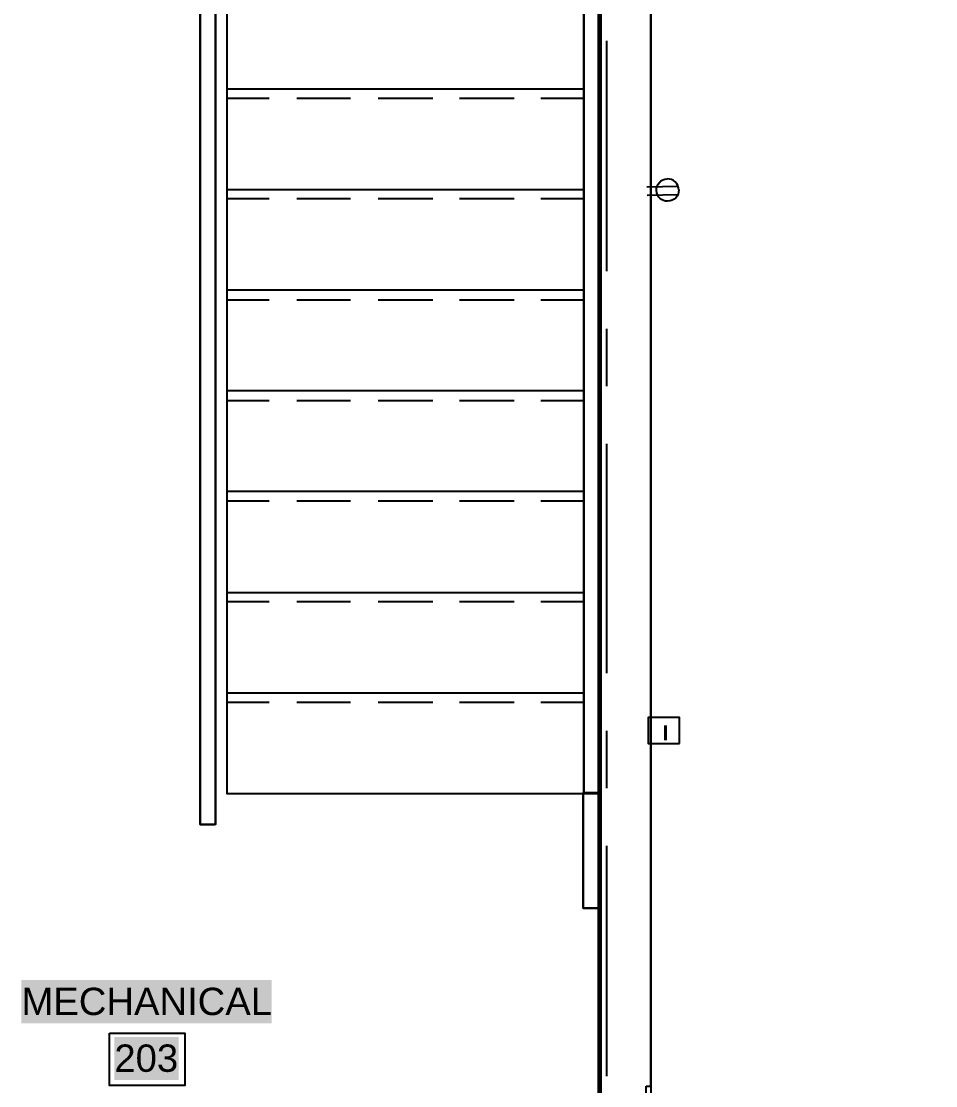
# Model space of a CAD drawing. Header units: inches. Extents: x -1841 to -80, y -100 to 1021.
# Drawn here: x -1439 to -1340.5, y 690.1 to 804.8 of the extents above; entities that cross this region are included whole.
import ezdxf

# ---------------------------------------------------------------- set-up
doc = ezdxf.new("R2010")
doc.units = ezdxf.units.IN
doc.header["$MEASUREMENT"] = 0
doc.layers.add('PDF_Geometry', color=7, linetype='Continuous', true_color=0x777777)
doc.layers.add('PDF_Solid Fills', color=7, linetype='Continuous', true_color=0xffffff)
doc.layers.add('PDF_Text', color=7, linetype='Continuous')
doc.styles.add('PDF Arial', font='arial.ttf')
doc.styles.add('PDF ArialRoundedMT Bold', font='arialbd.ttf')

msp = doc.modelspace()

# ---------------------------------------------------------------- linework, layer by layer
at = {"layer": 'PDF_Geometry', "color": 7, "lineweight": 25}
for points in [[(-1371.69, 690.04), (-1371.2, 690.04), (-1371.2, 904.38), (-1249.09, 904.38), (-1308.08, 638.83), (-1300.88, 637.26), (-1241.57, 904.38), (-1188.87, 904.38), (-1188.87, 913.48), (-1382.28, 913.48), (-1382.28, 904.38), (-1376.57, 904.38), (-1376.57, 690.04), (-1376.57, 687.97), (-1371.69, 687.97)], [(-1378.39, 721.64), (-1378.39, 853.67)], [(-1368.1, 726.97), (-1368.1, 729.79), (-1371.46, 729.79), (-1371.46, 726.97)], [(-1378.48, 709.23), (-1378.48, 721.64)], [(-1377.32, 721.64), (-1377.4, 721.64), (-1377.65, 721.64), (-1377.82, 721.64), (-1377.9, 721.64), (-1377.82, 721.64), (-1377.65, 721.64), (-1377.4, 721.64)], [(-1419.76, 718.25), (-1419.67, 718.25), (-1419.51, 718.25), (-1419.34, 718.25), (-1419.18, 718.25), (-1418.93, 718.25), (-1418.76, 718.25), (-1418.52, 718.25), (-1418.35, 718.25), (-1418.27, 718.25), (-1418.19, 718.25), (-1418.27, 718.25), (-1418.35, 718.25), (-1418.52, 718.25), (-1418.76, 718.25), (-1418.93, 718.25), (-1419.18, 718.25), (-1419.34, 718.25), (-1419.51, 718.25), (-1419.67, 718.25)], [(-1419.43, 718.25), (-1419.34, 718.25), (-1419.18, 718.25), (-1419.1, 718.25), (-1418.93, 718.25), (-1418.85, 718.25), (-1418.68, 718.25), (-1418.6, 718.25), (-1418.52, 718.25), (-1418.43, 718.25), (-1418.52, 718.25), (-1418.6, 718.25), (-1418.68, 718.25), (-1418.85, 718.25), (-1418.93, 718.25), (-1419.1, 718.25), (-1419.18, 718.25), (-1419.34, 718.25)], [(-1378.39, 709.23), (-1378.31, 709.23), (-1378.23, 709.23), (-1378.06, 709.23), (-1377.82, 709.23), (-1377.65, 709.23), (-1377.4, 709.23), (-1377.24, 709.23), (-1377.07, 709.23), (-1376.91, 709.23), (-1376.82, 709.23), (-1376.91, 709.23), (-1377.07, 709.23), (-1377.24, 709.23), (-1377.4, 709.23), (-1377.65, 709.23), (-1377.82, 709.23), (-1378.06, 709.23), (-1378.23, 709.23), (-1378.31, 709.23)], [(-1378.39, 709.23), (-1378.31, 709.23), (-1378.23, 709.23), (-1378.06, 709.23), (-1377.82, 709.23), (-1377.65, 709.23), (-1377.4, 709.23), (-1377.24, 709.23), (-1377.07, 709.23), (-1376.91, 709.23), (-1376.82, 709.23), (-1376.91, 709.23), (-1377.07, 709.23), (-1377.24, 709.23), (-1377.4, 709.23), (-1377.65, 709.23), (-1377.82, 709.23), (-1378.06, 709.23), (-1378.23, 709.23), (-1378.31, 709.23)], [(-1429.52, 695.75), (-1421.41, 695.75), (-1421.41, 690.12), (-1429.52, 690.12)]]:
    msp.add_lwpolyline(points, close=True, dxfattribs=at)
for points in [[(-1418.1, 718.25), (-1418.1, 853.67), (-1376.82, 853.67), (-1418.1, 853.67), (-1418.1, 718.25), (-1419.76, 718.25), (-1419.76, 855.33), (-1376.82, 855.33), (-1376.82, 904.38)], [(-1376.57, 904.38), (-1376.57, 677.63), (-1376.74, 677.63), (-1376.74, 904.38), (-1376.74, 677.63)], [(-1376.82, 771.19), (-1376.82, 721.56), (-1376.82, 772.1), (-1376.82, 853.67), (-1376.82, 855.33), (-1419.76, 855.33), (-1419.76, 718.25)], [(-1378.48, 721.56), (-1416.86, 721.56), (-1416.86, 732.4), (-1416.86, 743.23), (-1416.86, 754.15), (-1416.86, 764.99), (-1416.86, 775.83), (-1416.86, 786.66), (-1416.86, 797.5), (-1416.86, 808.34), (-1416.86, 819.26), (-1416.86, 830.09), (-1416.86, 840.93), (-1416.86, 851.77), (-1416.86, 853.67)], [(-1371.2, 812.89), (-1334.47, 812.89), (-1334.47, 819.84), (-1370.95, 819.84), (-1334.47, 819.84), (-1334.47, 812.89), (-1371.2, 812.89), (-1371.2, 640.57), (-1307.91, 640.57)], [(-1375.91, 777.89), (-1375.91, 802.71)], [(-1378.39, 797.5), (-1416.86, 797.5)], [(-1412.31, 796.51), (-1416.86, 796.51)], [(-1403.54, 796.51), (-1409.33, 796.51)], [(-1394.69, 796.51), (-1400.57, 796.51)], [(-1385.92, 796.51), (-1391.8, 796.51)], [(-1378.39, 796.51), (-1383.03, 796.51)], [(-1378.39, 786.66), (-1416.86, 786.66)], [(-1371.61, 786.97), (-1368.25, 787.05)], [(-1371.58, 786.09), (-1368.23, 786.17)], [(-1412.31, 785.67), (-1416.86, 785.67)], [(-1403.54, 785.67), (-1409.33, 785.67)], [(-1394.69, 785.67), (-1400.57, 785.67)], [(-1385.92, 785.67), (-1391.8, 785.67)], [(-1378.39, 785.67), (-1383.03, 785.67)], [(-1378.39, 775.83), (-1416.86, 775.83)], [(-1412.31, 774.75), (-1416.86, 774.75)], [(-1403.54, 774.75), (-1409.33, 774.75)], [(-1394.69, 774.75), (-1400.57, 774.75)], [(-1385.92, 774.75), (-1391.8, 774.75)], [(-1378.39, 774.75), (-1383.03, 774.75)], [(-1375.91, 765.49), (-1375.91, 771.69)], [(-1378.39, 764.99), (-1416.86, 764.99)], [(-1412.31, 763.91), (-1416.86, 763.91)], [(-1403.54, 763.91), (-1409.33, 763.91)], [(-1394.69, 763.91), (-1400.57, 763.91)], [(-1385.92, 763.91), (-1391.8, 763.91)], [(-1378.39, 763.91), (-1383.03, 763.91)], [(-1375.91, 734.55), (-1375.91, 759.28)], [(-1378.39, 754.15), (-1416.86, 754.15)], [(-1412.31, 753.08), (-1416.86, 753.08)], [(-1403.54, 753.08), (-1409.33, 753.08)], [(-1394.69, 753.08), (-1400.57, 753.08)], [(-1385.92, 753.08), (-1391.8, 753.08)], [(-1378.39, 753.08), (-1383.03, 753.08)], [(-1378.39, 743.23), (-1416.86, 743.23)], [(-1412.31, 742.24), (-1416.86, 742.24)], [(-1403.54, 742.24), (-1409.33, 742.24)], [(-1394.69, 742.24), (-1400.57, 742.24)], [(-1385.92, 742.24), (-1391.8, 742.24)], [(-1378.39, 742.24), (-1383.03, 742.24)], [(-1378.39, 732.4), (-1416.86, 732.4)], [(-1412.31, 731.4), (-1416.86, 731.4)], [(-1403.54, 731.4), (-1409.33, 731.4)], [(-1394.69, 731.4), (-1400.57, 731.4)], [(-1385.92, 731.4), (-1391.8, 731.4)], [(-1378.39, 731.4), (-1383.03, 731.4)], [(-1375.91, 722.14), (-1375.91, 728.34)], [(-1376.82, 709.23), (-1376.82, 721.64), (-1378.48, 721.64), (-1378.48, 709.23), (-1376.82, 709.23), (-1376.82, 721.56), (-1378.39, 721.56)], [(-1377.57, 721.56), (-1377.65, 721.56)], [(-1376.66, 677.63), (-1376.74, 677.63), (-1376.82, 677.63), (-1376.82, 709.23), (-1376.82, 721.56)], [(-1375.91, 691.12), (-1375.91, 715.93)]]:
    msp.add_lwpolyline(points, dxfattribs=at)
msp.add_arc((-1369.39, 786.62), 1.22, 1.2119, 91.6914, dxfattribs=at)
for points in [[(-1370.58, 786.59), (-1370.6, 787.26), (-1370.1, 787.82), (-1369.42, 787.84)], [(-1369.36, 785.43), (-1370.04, 785.41), (-1370.56, 785.91), (-1370.58, 786.59)], [(-1368.17, 786.65), (-1368.15, 785.97), (-1368.68, 785.45), (-1369.36, 785.43)]]:
    msp.add_open_spline(points, degree=3, dxfattribs=at)
at = {"layer": 'PDF_Solid Fills', "color": 7, "lineweight": 25, "transparency": 33554559}
for points in [[(-1439.03, 696.82), (-1412.06, 696.82), (-1439.03, 701.46), (-1412.06, 701.46)], [(-1429.02, 690.7), (-1422.07, 690.7), (-1429.02, 695.33), (-1422.07, 695.33)]]:
    msp.add_solid(points, dxfattribs=at)

# ---------------------------------------------------------------- texts
at = {"layer": 'PDF_Text', "color": 7, "lineweight": 25, "attachment_point": 4}
for s, insert, char_height, style in [('I', (-1369.91, 728.12), 1.64, 'PDF ArialRoundedMT Bold'), ('MECHANICAL', (-1439.01, 699.15), 2.948, 'PDF Arial'), ('203', (-1429, 693.03), 2.948, 'PDF Arial')]:
    msp.add_mtext(s, dxfattribs=dict(at, insert=insert, char_height=char_height, style=style))

doc.saveas('drawing.dxf')
